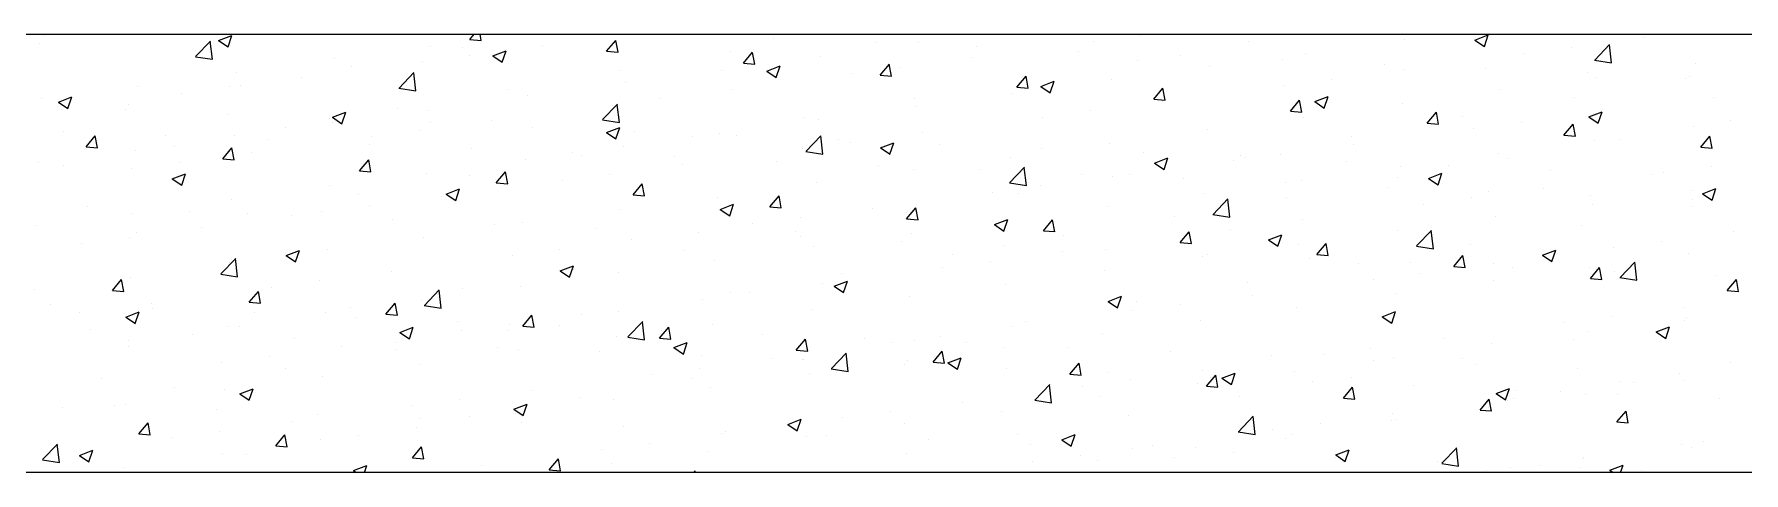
# Model space of a CAD drawing. Header units: millimetres. Extents: x 331487 to 517269, y 198509 to 399936.
# Drawn here: x 444782 to 445679, y 322089 to 322319 of the extents above; entities that cross this region are included whole.
import ezdxf

# ---------------------------------------------------------------- set-up
doc = ezdxf.new("R2010")
doc.units = ezdxf.units.MM
doc.header["$MEASUREMENT"] = 0
doc.layers.add('9th_Column', color=2, linetype='Continuous', lineweight=25)
doc.layers.add('COLUMN', color=6, linetype='Continuous')

msp = doc.modelspace()

# ---------------------------------------------------------------- linework, layer by layer
at = {"layer": '9th_Column'}
for p, q in [((443134.35, 322318.51), (447634.45, 322318.51)), ((447934.46, 322088.72), (442904.35, 322088.51))]:
    msp.add_line(p, q, dxfattribs=at)
at = {"layer": 'COLUMN', "color": 2, "linetype": 'Continuous'}
for p, q in [((444787.11, 322317.86), (444787.11, 322317.86)), ((444878.96, 322315.19), (444885.96, 322317.88)), ((444878.96, 322315.19), (444883.93, 322311.84)), ((444883.93, 322311.83), (444885.96, 322317.88)), ((445010.7, 322315.8), (445012.97, 322318.51)), ((445010.7, 322315.8), (445016.68, 322315.28)), ((445016.67, 322315.27), (445016.07, 322318.51)), ((445082.42, 322309.53), (445087.24, 322315.27)), ((445088.4, 322309), (445087.24, 322315.27)), ((445169.88, 322316.4), (445169.88, 322316.4)), ((445362.6, 322317.82), (445362.6, 322317.82)), ((445501.09, 322315.66), (445501.09, 322315.66)), ((445537.83, 322315.41), (445544.83, 322318.1)), ((445537.83, 322315.41), (445542.81, 322312.05)), ((445542.8, 322312.05), (445544.83, 322318.09)), ((445626.29, 322316.56), (445626.29, 322316.56)), ((444784.9, 322313.72), (444784.9, 322313.72)), ((444866.77, 322306.7), (444875.67, 322305.33)), ((444866.86, 322306.8), (444874.65, 322314.92)), ((444875.67, 322305.33), (444874.56, 322314.82)), ((444990.2, 322311.92), (444990.2, 322311.92)), ((445006.88, 322311.63), (445006.88, 322311.63)), ((445010.72, 322307.47), (445010.72, 322307.47)), ((445022.67, 322307.18), (445029.67, 322309.87)), ((445022.67, 322307.18), (445027.65, 322303.83)), ((445027.64, 322303.83), (445029.67, 322309.87)), ((445048.59, 322312.46), (445048.59, 322312.46)), ((445082.42, 322309.53), (445088.4, 322309.01)), ((445147.48, 322309.69), (445147.48, 322309.69)), ((445154.15, 322303.25), (445158.97, 322309)), ((445160.12, 322302.72), (445158.97, 322308.99)), ((445194.72, 322307.06), (445194.72, 322307.06)), ((445223.27, 322314.14), (445223.27, 322314.14)), ((445246.06, 322314.11), (445246.06, 322314.11)), ((445276.65, 322311.89), (445276.65, 322311.89)), ((445330.03, 322309.63), (445330.03, 322309.63)), ((445337.57, 322314.53), (445337.57, 322314.53)), ((445383.41, 322307.38), (445383.41, 322307.38)), ((445418.95, 322314.74), (445418.95, 322314.74)), ((445449.15, 322308.16), (445449.15, 322308.16)), ((445563.38, 322308.28), (445563.38, 322308.28)), ((445588.42, 322311.57), (445588.42, 322311.57)), ((445600.68, 322304.9), (445608.46, 322313.02)), ((445609.48, 322303.43), (445608.37, 322312.92)), ((444888.35, 322298.47), (444888.35, 322298.47)), ((444939.69, 322305.51), (444939.69, 322305.51)), ((444948.57, 322301.62), (444948.57, 322301.62)), ((444973.59, 322290.25), (444981.38, 322298.37)), ((444982.39, 322288.78), (444981.29, 322298.27)), ((444985.69, 322304.18), (444985.69, 322304.18)), ((445089.16, 322299.68), (445089.16, 322299.68)), ((445142.78, 322299.57), (445142.78, 322299.57)), ((445154.15, 322303.25), (445160.13, 322302.73)), ((445166.38, 322299.17), (445173.39, 322301.86)), ((445166.38, 322299.17), (445171.36, 322295.82)), ((445171.35, 322295.82), (445173.38, 322301.86)), ((445211.5, 322297.93), (445211.5, 322297.93)), ((445225.88, 322296.98), (445230.7, 322302.72)), ((445231.85, 322296.45), (445230.69, 322302.72)), ((445236.54, 322301.23), (445236.54, 322301.23)), ((445274.41, 322306.21), (445274.41, 322306.21)), ((445360.63, 322304.73), (445360.63, 322304.73)), ((445398.64, 322301.76), (445398.64, 322301.76)), ((445436.8, 322305.12), (445436.8, 322305.12)), ((445490.18, 322302.87), (445490.18, 322302.87)), ((445500.23, 322299.96), (445500.23, 322299.96)), ((445543.56, 322300.61), (445543.56, 322300.61)), ((445596.94, 322298.36), (445596.94, 322298.36)), ((445600.59, 322304.81), (445609.48, 322303.43)), ((445653.66, 322303.31), (445653.66, 322303.31)), ((444836.41, 322290.97), (444836.41, 322290.97)), ((444884.66, 322290.88), (444884.66, 322290.88)), ((444890.25, 322291.61), (444890.25, 322291.61)), ((444922.53, 322295.86), (444922.53, 322295.86)), ((444973.5, 322290.15), (444982.39, 322288.77)), ((445030.85, 322289.67), (445030.85, 322289.67)), ((445092.27, 322293.16), (445092.27, 322293.16)), ((445148.35, 322289.61), (445148.35, 322289.61)), ((445225.88, 322296.98), (445231.85, 322296.46)), ((445297.6, 322290.7), (445302.42, 322296.45)), ((445297.6, 322290.7), (445303.58, 322290.18)), ((445302.31, 322294.72), (445302.31, 322294.72)), ((445303.58, 322290.17), (445302.42, 322296.44)), ((445310.1, 322291.16), (445317.1, 322293.85)), ((445310.1, 322291.16), (445315.07, 322287.81)), ((445315.07, 322287.81), (445317.09, 322293.85)), ((445347.29, 322294.72), (445347.29, 322294.72)), ((445369.33, 322284.43), (445374.15, 322290.17)), ((445375.3, 322283.9), (445374.15, 322290.17)), ((445437.32, 322291.68), (445437.32, 322291.68)), ((445462.36, 322294.98), (445462.36, 322294.98)), ((445551.21, 322289.41), (445551.21, 322289.41)), ((445601.72, 322295.81), (445601.72, 322295.81)), ((445648.09, 322295.11), (445648.09, 322295.11)), ((445650.32, 322296.1), (445650.32, 322296.1)), ((444785.9, 322284.57), (444785.9, 322284.57)), ((444794.94, 322282.94), (444801.94, 322285.63)), ((444794.94, 322282.94), (444799.91, 322279.58)), ((444799.91, 322279.58), (444801.93, 322285.62)), ((444831.93, 322281.6), (444831.93, 322281.6)), ((444859.62, 322287.58), (444859.62, 322287.58)), ((444972.53, 322279.66), (444972.53, 322279.66)), ((445040.92, 322286.12), (445040.92, 322286.12)), ((445080.31, 322273.7), (445088.1, 322281.81)), ((445085.44, 322281.33), (445085.44, 322281.33)), ((445089.12, 322272.22), (445088.01, 322281.72)), ((445110.48, 322284.63), (445110.48, 322284.63)), ((445243.99, 322284.71), (445243.99, 322284.71)), ((445244.84, 322280.82), (445244.84, 322280.82)), ((445295.35, 322287.22), (445295.35, 322287.22)), ((445369.33, 322284.43), (445375.31, 322283.91)), ((445374.17, 322283.37), (445374.17, 322283.37)), ((445441.05, 322278.15), (445445.88, 322283.9)), ((445447.03, 322277.62), (445445.87, 322283.89)), ((445453.81, 322283.16), (445460.81, 322285.84)), ((445453.81, 322283.16), (445458.78, 322279.8)), ((445458.78, 322279.8), (445460.81, 322285.84)), ((445499.87, 322282.37), (445499.87, 322282.37)), ((445589.78, 322285.1), (445589.78, 322285.1)), ((445663.14, 322285.43), (445663.14, 322285.43)), ((444796.47, 322279.27), (444796.47, 322279.27)), ((444830.12, 322278.83), (444830.12, 322278.83)), ((444883.5, 322276.58), (444883.5, 322276.58)), ((444936.88, 322274.32), (444936.88, 322274.32)), ((444938.47, 322272.22), (444938.47, 322272.22)), ((444938.65, 322274.93), (444945.65, 322277.62)), ((444938.65, 322274.93), (444943.62, 322271.57)), ((444943.62, 322271.57), (444945.65, 322277.61)), ((444988.98, 322278.63), (444988.98, 322278.63)), ((444990.26, 322272.07), (444990.26, 322272.07)), ((445022.29, 322273.02), (445022.29, 322273.02)), ((445080.22, 322273.6), (445089.12, 322272.22)), ((445185.67, 322274.7), (445185.67, 322274.7)), ((445193.5, 322273.77), (445193.5, 322273.77)), ((445311.26, 322275.08), (445311.26, 322275.08)), ((445336.29, 322278.38), (445336.29, 322278.38)), ((445441.05, 322278.15), (445447.03, 322277.63)), ((445447.93, 322274.87), (445447.93, 322274.87)), ((445512.78, 322271.88), (445517.6, 322277.62)), ((445512.78, 322271.88), (445518.76, 322271.36)), ((445518.75, 322271.35), (445517.6, 322277.62)), ((445531.46, 322275.09), (445531.46, 322275.09)), ((445562.11, 322272.13), (445562.11, 322272.13)), ((445584.51, 322265.6), (445589.33, 322271.35)), ((445590.48, 322265.07), (445589.32, 322271.34)), ((445597.52, 322275.15), (445604.53, 322277.83)), ((445597.52, 322275.15), (445602.5, 322271.79)), ((445599.98, 322277.12), (445599.98, 322277.12)), ((445602.49, 322271.79), (445604.52, 322277.83)), ((445672.06, 322273.16), (445672.06, 322273.16)), ((444797.82, 322267.66), (444797.82, 322267.66)), ((444809.4, 322259.41), (444814.22, 322265.16)), ((444815.37, 322258.88), (444814.21, 322265.15)), ((444851.2, 322265.4), (444851.2, 322265.4)), ((444887.13, 322265.18), (444887.13, 322265.18)), ((444904.58, 322263.14), (444904.58, 322263.14)), ((444914.21, 322269.65), (444914.21, 322269.65)), ((444959.38, 322264.74), (444959.38, 322264.74)), ((444984.41, 322268.03), (444984.41, 322268.03)), ((445043.65, 322269.81), (445043.65, 322269.81)), ((445082.36, 322266.92), (445089.36, 322269.61)), ((445082.36, 322266.92), (445087.34, 322263.56)), ((445087.33, 322263.56), (445089.36, 322269.61)), ((445097.03, 322267.56), (445097.03, 322267.56)), ((445127.36, 322264.69), (445127.36, 322264.69)), ((445141.56, 322266.28), (445141.56, 322266.28)), ((445150.41, 322265.3), (445150.41, 322265.3)), ((445187.04, 322257.14), (445194.83, 322265.26)), ((445195.84, 322255.67), (445194.73, 322265.17)), ((445203.79, 322263.04), (445203.79, 322263.04)), ((445210.23, 322261.78), (445210.23, 322261.78)), ((445226.08, 322258.91), (445233.08, 322261.6)), ((445231.04, 322255.55), (445233.07, 322261.6)), ((445248.1, 322266.77), (445248.1, 322266.77)), ((445346.08, 322261.43), (445346.08, 322261.43)), ((445397.42, 322268.47), (445397.42, 322268.47)), ((445473.14, 322265.08), (445473.14, 322265.08)), ((445537.08, 322268.84), (445537.08, 322268.84)), ((445584.51, 322265.6), (445590.48, 322265.08)), ((445600.51, 322262.52), (445600.51, 322262.52)), ((445613.74, 322263.15), (445613.74, 322263.15)), ((445652.45, 322270.02), (445652.45, 322270.02)), ((445656.23, 322259.33), (445661.05, 322265.07)), ((445662.21, 322258.8), (445661.05, 322265.07)), ((444809.4, 322259.41), (444815.37, 322258.89)), ((444835.19, 322257.69), (444835.19, 322257.69)), ((444855.89, 322259.64), (444855.89, 322259.64)), ((444881.12, 322253.14), (444885.94, 322258.88)), ((444881.12, 322253.14), (444887.1, 322252.61)), ((444887.09, 322252.61), (444885.94, 322258.87)), ((444896.22, 322256.42), (444896.22, 322256.42)), ((444952.85, 322246.86), (444957.67, 322252.61)), ((444958.82, 322246.33), (444957.66, 322252.6)), ((444957.97, 322260.89), (444957.97, 322260.89)), ((445011.35, 322258.63), (445011.35, 322258.63)), ((445039.71, 322252.83), (445039.71, 322252.83)), ((445064.73, 322256.38), (445064.73, 322256.38)), ((445069.04, 322254.67), (445069.04, 322254.67)), ((445091.05, 322259.88), (445091.05, 322259.88)), ((445118.11, 322254.12), (445118.11, 322254.12)), ((445185.2, 322258.49), (445185.2, 322258.49)), ((445186.95, 322257.05), (445195.84, 322255.67)), ((445226.08, 322258.91), (445231.05, 322255.56)), ((445257.18, 322260.79), (445257.18, 322260.79)), ((445294.14, 322253.93), (445294.14, 322253.93)), ((445310.56, 322258.53), (445310.56, 322258.53)), ((445363.94, 322256.28), (445363.94, 322256.28)), ((445369.79, 322250.9), (445376.79, 322253.59)), ((445374.76, 322247.55), (445376.79, 322253.59)), ((445414.82, 322255.07), (445414.82, 322255.07)), ((445417.32, 322254.02), (445417.32, 322254.02)), ((445436.05, 322255.54), (445436.05, 322255.54)), ((445473.92, 322260.52), (445473.92, 322260.52)), ((445550, 322256.12), (445550, 322256.12)), ((445555.42, 322253.14), (445555.42, 322253.14)), ((445656.23, 322259.33), (445662.21, 322258.8)), ((444784.68, 322251.28), (444784.68, 322251.28)), ((444797.57, 322249.63), (444797.57, 322249.63)), ((444833.32, 322248.14), (444833.32, 322248.14)), ((444854.63, 322242.68), (444861.63, 322245.36)), ((444858.35, 322251.44), (444858.35, 322251.44)), ((444859.6, 322239.32), (444861.62, 322245.36)), ((444952.85, 322246.86), (444958.82, 322246.34)), ((444987.77, 322245.34), (444987.77, 322245.34)), ((445010.72, 322244.66), (445010.72, 322244.66)), ((445024.57, 322240.59), (445029.39, 322246.33)), ((445030.55, 322240.05), (445029.39, 322246.32)), ((445084.17, 322245.19), (445084.17, 322245.19)), ((445122.04, 322250.17), (445122.04, 322250.17)), ((445171.5, 322251.87), (445171.5, 322251.87)), ((445224.88, 322249.61), (445224.88, 322249.61)), ((445243.63, 322247.53), (445243.63, 322247.53)), ((445278.26, 322247.36), (445278.26, 322247.36)), ((445293.76, 322240.59), (445301.55, 322248.71)), ((445302.56, 322239.12), (445301.46, 322248.62)), ((445331.64, 322245.1), (445331.64, 322245.1)), ((445347.86, 322243.93), (445347.86, 322243.93)), ((445356.5, 322245.06), (445356.5, 322245.06)), ((445369.79, 322250.9), (445374.76, 322247.55)), ((445411.01, 322252.24), (445411.01, 322252.24)), ((445470.7, 322251.77), (445470.7, 322251.77)), ((445498.65, 322249.08), (445498.65, 322249.08)), ((445513.5, 322242.89), (445520.5, 322245.58)), ((445518.47, 322239.54), (445520.5, 322245.58)), ((445524.09, 322249.51), (445524.09, 322249.51)), ((445577.47, 322247.26), (445577.47, 322247.26)), ((445630.85, 322245), (445630.85, 322245)), ((445636.83, 322245.99), (445636.83, 322245.99)), ((445661.87, 322249.29), (445661.87, 322249.29)), ((444854.63, 322242.68), (444859.6, 322239.32)), ((444937.26, 322238.93), (444937.26, 322238.93)), ((444952.4, 322234.65), (444952.4, 322234.65)), ((444998.34, 322234.67), (445005.34, 322237.35)), ((444998.34, 322234.67), (445003.31, 322231.31)), ((445003.31, 322231.31), (445005.34, 322237.35)), ((445024.57, 322240.59), (445030.55, 322240.06)), ((445059.13, 322241.89), (445059.13, 322241.89)), ((445096.3, 322234.31), (445101.12, 322240.06)), ((445102.27, 322233.78), (445101.12, 322240.05)), ((445192.28, 322240.49), (445192.28, 322240.49)), ((445284.95, 322235.64), (445284.95, 322235.64)), ((445293.67, 322240.5), (445302.56, 322239.12)), ((445298.18, 322235.05), (445298.18, 322235.05)), ((445309.99, 322238.94), (445309.99, 322238.94)), ((445385.02, 322242.85), (445385.02, 322242.85)), ((445396.2, 322235.18), (445396.2, 322235.18)), ((445438.41, 322240.59), (445438.41, 322240.59)), ((445446.71, 322241.58), (445446.71, 322241.58)), ((445491.79, 322238.33), (445491.79, 322238.33)), ((445497.1, 322243.12), (445497.1, 322243.12)), ((445513.5, 322242.89), (445518.48, 322239.54)), ((445545.17, 322236.08), (445545.17, 322236.08)), ((445573.68, 322237.68), (445573.68, 322237.68)), ((445651.23, 322236.73), (445651.23, 322236.73)), ((445657.21, 322234.88), (445664.22, 322237.57)), ((445657.21, 322234.88), (445662.19, 322231.53)), ((445662.18, 322231.53), (445664.21, 322237.57)), ((444810.22, 322228), (444810.22, 322228)), ((444863.6, 322225.75), (444863.6, 322225.75)), ((444885.91, 322231.89), (444885.91, 322231.89)), ((444958.11, 322228.59), (444958.11, 322228.59)), ((444995.98, 322233.58), (444995.98, 322233.58)), ((445089.83, 322226.59), (445089.83, 322226.59)), ((445096.3, 322234.31), (445102.28, 322233.79)), ((445140.34, 322232.99), (445140.34, 322232.99)), ((445142.05, 322226.66), (445149.05, 322229.35)), ((445142.05, 322226.66), (445147.03, 322223.3)), ((445147.02, 322223.3), (445149.05, 322229.34)), ((445168.03, 322228.03), (445172.85, 322233.78)), ((445168.03, 322228.03), (445174, 322227.51)), ((445174, 322227.5), (445172.84, 322233.77)), ((445221.8, 322227.33), (445221.8, 322227.33)), ((445239.75, 322221.76), (445244.57, 322227.5)), ((445245.73, 322221.23), (445244.57, 322227.5)), ((445344.86, 322228.14), (445344.86, 322228.14)), ((445400.49, 322224.04), (445408.27, 322232.16)), ((445409.29, 322222.57), (445408.18, 322232.06)), ((445438.78, 322233.11), (445438.78, 322233.11)), ((445510.77, 322229.4), (445510.77, 322229.4)), ((445535.8, 322232.69), (445535.8, 322232.69)), ((445598.55, 322233.82), (445598.55, 322233.82)), ((445599.29, 322229.23), (445599.29, 322229.23)), ((445651.93, 322228.15), (445651.93, 322228.15)), ((445651.94, 322231.57), (445651.94, 322231.57)), ((444783.46, 322217.99), (444783.46, 322217.99)), ((444833.97, 322224.4), (444833.97, 322224.4)), ((444869.92, 322216.98), (444869.92, 322216.98)), ((444894.08, 322224.64), (444894.08, 322224.64)), ((444916.99, 322223.49), (444916.99, 322223.49)), ((444933.07, 322225.3), (444933.07, 322225.3)), ((444970.37, 322221.24), (444970.37, 322221.24)), ((445023.75, 322218.98), (445023.75, 322218.98)), ((445038.49, 322219.54), (445038.49, 322219.54)), ((445077.13, 322216.72), (445077.13, 322216.72)), ((445158.89, 322219.05), (445158.89, 322219.05)), ((445183.92, 322222.34), (445183.92, 322222.34)), ((445239.75, 322221.76), (445245.73, 322221.24)), ((445239.86, 322225.04), (445239.86, 322225.04)), ((445285.77, 322218.65), (445292.77, 322221.34)), ((445285.77, 322218.65), (445290.74, 322215.29)), ((445290.74, 322215.29), (445292.76, 322221.34)), ((445292.92, 322220.64), (445292.92, 322220.64)), ((445311.48, 322215.48), (445316.3, 322221.23)), ((445317.45, 322214.95), (445316.29, 322221.22)), ((445380.46, 322223.1), (445380.46, 322223.1)), ((445400.39, 322223.95), (445409.29, 322222.57)), ((445447.61, 322221.08), (445447.61, 322221.08)), ((445548.78, 322222.83), (445548.78, 322222.83)), ((445593.61, 322218.14), (445593.61, 322218.14)), ((444807.01, 322208.7), (444807.01, 322208.7)), ((444832.04, 322211.99), (444832.04, 322211.99)), ((444835.76, 322214.63), (444835.76, 322214.63)), ((444986.55, 322212.05), (444986.55, 322212.05)), ((445095.73, 322210.73), (445095.73, 322210.73)), ((445130.52, 322214.47), (445130.52, 322214.47)), ((445181.55, 322215.03), (445181.55, 322215.03)), ((445183.9, 322212.21), (445183.9, 322212.21)), ((445237.28, 322209.96), (445237.28, 322209.96)), ((445242.41, 322214.24), (445242.41, 322214.24)), ((445290.66, 322207.7), (445290.66, 322207.7)), ((445311.48, 322215.48), (445317.45, 322214.96)), ((445322.14, 322213.09), (445322.14, 322213.09)), ((445383.2, 322209.21), (445388.02, 322214.95)), ((445383.2, 322209.21), (445389.18, 322208.69)), ((445384.71, 322212.8), (445384.71, 322212.8)), ((445389.18, 322208.68), (445388.02, 322214.95)), ((445409.74, 322216.09), (445409.74, 322216.09)), ((445429.48, 322210.64), (445436.48, 322213.33)), ((445429.48, 322210.64), (445434.45, 322207.29)), ((445434.45, 322207.28), (445436.48, 322213.33)), ((445445.5, 322208.29), (445445.5, 322208.29)), ((445454.93, 322202.93), (445459.75, 322208.68)), ((445460.9, 322202.4), (445459.75, 322208.67)), ((445497.44, 322215.79), (445497.44, 322215.79)), ((445507.21, 322207.49), (445515, 322215.61)), ((445516.01, 322206.02), (445514.91, 322215.51)), ((445535.29, 322208.13), (445535.29, 322208.13)), ((445635.56, 322209.85), (445635.56, 322209.85)), ((445673.43, 322214.83), (445673.43, 322214.83)), ((444880.12, 322192.84), (444887.91, 322200.95)), ((444888.92, 322191.36), (444887.82, 322200.86)), ((444914.32, 322202.41), (444921.32, 322205.1)), ((444914.32, 322202.41), (444919.29, 322199.06)), ((444919.29, 322199.06), (444921.31, 322205.1)), ((444936.04, 322205.65), (444936.04, 322205.65)), ((445032.83, 322202.45), (445032.83, 322202.45)), ((445057.86, 322205.75), (445057.86, 322205.75)), ((445123.23, 322205.02), (445123.23, 322205.02)), ((445139.13, 322199.7), (445139.13, 322199.7)), ((445191.07, 322207.2), (445191.07, 322207.2)), ((445263.83, 322203.08), (445263.83, 322203.08)), ((445283.68, 322199.5), (445283.68, 322199.5)), ((445321.55, 322204.48), (445321.55, 322204.48)), ((445344.04, 322205.45), (445344.04, 322205.45)), ((445394.99, 322201.89), (445394.99, 322201.89)), ((445397.43, 322203.19), (445397.43, 322203.19)), ((445450.81, 322200.94), (445450.81, 322200.94)), ((445454.93, 322202.93), (445460.91, 322202.41)), ((445504.19, 322198.68), (445504.19, 322198.68)), ((445507.12, 322207.39), (445516.01, 322206.01)), ((445526.66, 322196.66), (445531.48, 322202.4)), ((445532.63, 322196.13), (445531.47, 322202.4)), ((445573.19, 322202.63), (445580.19, 322205.32)), ((445573.19, 322202.63), (445578.17, 322199.28)), ((445578.16, 322199.28), (445580.19, 322205.32)), ((445610.52, 322206.55), (445610.52, 322206.55)), ((445613.93, 322190.94), (445621.72, 322199.05)), ((445622.74, 322189.46), (445621.63, 322198.96)), ((445650.01, 322203.44), (445650.01, 322203.44)), ((444823.27, 322184.19), (444828.09, 322189.94)), ((444829.24, 322183.66), (444828.09, 322189.93)), ((444832.76, 322191.11), (444832.76, 322191.11)), ((444880.03, 322192.74), (444888.93, 322191.36)), ((444884.7, 322198.6), (444884.7, 322198.6)), ((444969.67, 322194.14), (444969.67, 322194.14)), ((445058.03, 322194.4), (445065.03, 322197.09)), ((445058.03, 322194.4), (445063.01, 322191.05)), ((445063, 322191.05), (445065.03, 322197.09)), ((445064.91, 322195.01), (445064.91, 322195.01)), ((445088.62, 322193.3), (445088.62, 322193.3)), ((445205.51, 322193.07), (445205.51, 322193.07)), ((445258.64, 322196.2), (445258.64, 322196.2)), ((445343.64, 322194.85), (445343.64, 322194.85)), ((445476.97, 322198.12), (445476.97, 322198.12)), ((445484.46, 322189.95), (445484.46, 322189.95)), ((445509.5, 322193.25), (445509.5, 322193.25)), ((445526.66, 322196.66), (445532.63, 322196.14)), ((445547.37, 322198.24), (445547.37, 322198.24)), ((445557.57, 322196.42), (445557.57, 322196.42)), ((445598.08, 322195.94), (445598.08, 322195.94)), ((445598.38, 322190.38), (445603.2, 322196.13)), ((445598.38, 322190.38), (445604.36, 322189.86)), ((445604.36, 322189.85), (445603.2, 322196.12)), ((445610.96, 322194.17), (445610.96, 322194.17)), ((445613.84, 322190.84), (445622.74, 322189.46)), ((445664.34, 322191.91), (445664.34, 322191.91)), ((445670.11, 322184.11), (445674.93, 322189.85)), ((445676.08, 322183.58), (445674.92, 322189.85)), ((444782.25, 322184.7), (444782.25, 322184.7)), ((444823.27, 322184.19), (444829.25, 322183.67)), ((444895, 322177.92), (444899.82, 322183.66)), ((444900.97, 322177.39), (444899.81, 322183.65)), ((444906.77, 322185.85), (444906.77, 322185.85)), ((444931.8, 322189.15), (444931.8, 322189.15)), ((444986.85, 322176.28), (444994.64, 322184.4)), ((444995.65, 322174.81), (444994.54, 322184.31)), ((445006.59, 322185), (445006.59, 322185)), ((445037.27, 322186.26), (445037.27, 322186.26)), ((445147.19, 322183.06), (445147.19, 322183.06)), ((445157.62, 322182.9), (445157.62, 322182.9)), ((445195.49, 322187.89), (445195.49, 322187.89)), ((445201.74, 322186.4), (445208.75, 322189.08)), ((445201.74, 322186.4), (445206.72, 322183.04)), ((445206.71, 322183.04), (445208.74, 322189.08)), ((445241.2, 322180.95), (445241.2, 322180.95)), ((445291.71, 322187.35), (445291.71, 322187.35)), ((445345.46, 322178.39), (445352.46, 322181.08)), ((445350.43, 322175.03), (445352.45, 322181.07)), ((445418.65, 322188.11), (445418.65, 322188.11)), ((445421.31, 322181.64), (445421.31, 322181.64)), ((445496.22, 322182.5), (445496.22, 322182.5)), ((445547.57, 322189.54), (445547.57, 322189.54)), ((445670.11, 322184.11), (445676.08, 322183.59)), ((444790.75, 322176.9), (444790.75, 322176.9)), ((444805.74, 322172.55), (444805.74, 322172.55)), ((444830.3, 322170.16), (444837.3, 322172.85)), ((444835.26, 322166.8), (444837.29, 322172.85)), ((444843.61, 322177.54), (444843.61, 322177.54)), ((444844.13, 322174.65), (444844.13, 322174.65)), ((444895, 322177.92), (444900.97, 322177.39)), ((444897.51, 322172.39), (444897.51, 322172.39)), ((444934.83, 322172.36), (444934.83, 322172.36)), ((444948.27, 322174.99), (444948.27, 322174.99)), ((444966.72, 322171.64), (444971.54, 322177.39)), ((444972.7, 322171.11), (444971.54, 322177.38)), ((444985.34, 322178.76), (444985.34, 322178.76)), ((444986.76, 322176.19), (444995.65, 322174.81)), ((445088.87, 322173.05), (445088.87, 322173.05)), ((445132.58, 322179.61), (445132.58, 322179.61)), ((445189.85, 322173.91), (445189.85, 322173.91)), ((445345.46, 322178.39), (445350.43, 322175.03)), ((445358.4, 322173.36), (445358.4, 322173.36)), ((445360.34, 322178.1), (445360.34, 322178.1)), ((445383.43, 322176.65), (445383.43, 322176.65)), ((445444.28, 322175), (445444.28, 322175)), ((445489.17, 322170.38), (445496.17, 322173.07)), ((445494.14, 322167.02), (445496.17, 322173.06)), ((445647.12, 322175.39), (445647.12, 322175.39)), ((444811.83, 322163.47), (444811.83, 322163.47)), ((444830.3, 322170.16), (444835.27, 322166.81)), ((444883.48, 322165.31), (444883.48, 322165.31)), ((444889.95, 322164.98), (444889.95, 322164.98)), ((444950.9, 322170.14), (444950.9, 322170.14)), ((444966.72, 322171.64), (444972.7, 322171.12)), ((444974.01, 322162.15), (444981.01, 322164.84)), ((444978.98, 322158.8), (444981.01, 322164.84)), ((445004.28, 322167.88), (445004.28, 322167.88)), ((445006.52, 322163.01), (445006.52, 322163.01)), ((445030.55, 322163.04), (445030.55, 322163.04)), ((445031.55, 322166.31), (445031.55, 322166.31)), ((445038.45, 322165.37), (445043.27, 322171.11)), ((445038.45, 322165.37), (445044.43, 322164.84)), ((445044.42, 322164.84), (445043.27, 322171.1)), ((445057.66, 322165.62), (445057.66, 322165.62)), ((445069.43, 322171.29), (445069.43, 322171.29)), ((445093.57, 322159.73), (445101.36, 322167.85)), ((445102.37, 322158.26), (445101.27, 322167.76)), ((445110.17, 322159.09), (445115, 322164.84)), ((445111.04, 322163.37), (445111.04, 322163.37)), ((445116.15, 322158.56), (445114.99, 322164.83)), ((445137.91, 322166.41), (445137.91, 322166.41)), ((445295.25, 322165.04), (445295.25, 322165.04)), ((445302.02, 322168.09), (445302.02, 322168.09)), ((445393.77, 322168.6), (445393.77, 322168.6)), ((445489.17, 322170.38), (445494.14, 322167.02)), ((445584.22, 322167.11), (445584.22, 322167.11)), ((445609.25, 322170.4), (445609.25, 322170.4)), ((445632.88, 322162.37), (445639.88, 322165.06)), ((445637.85, 322159.01), (445639.88, 322165.06)), ((445647.8, 322168.48), (445647.8, 322168.48)), ((445648.8, 322170.15), (445648.8, 322170.15)), ((444831.54, 322157.82), (444831.54, 322157.82)), ((444831.63, 322154.97), (444831.63, 322154.97)), ((444865.22, 322161.21), (444865.22, 322161.21)), ((444918.6, 322158.96), (444918.6, 322158.96)), ((444943.37, 322154.69), (444943.37, 322154.69)), ((444971.98, 322156.7), (444971.98, 322156.7)), ((444974.01, 322162.15), (444978.98, 322158.8)), ((445025.36, 322154.45), (445025.36, 322154.45)), ((445087.4, 322160.01), (445087.4, 322160.01)), ((445093.48, 322159.64), (445102.37, 322158.26)), ((445110.17, 322159.09), (445116.15, 322158.57)), ((445117.72, 322154.14), (445124.72, 322156.83)), ((445117.72, 322154.14), (445122.7, 322150.79)), ((445122.69, 322150.79), (445124.72, 322156.83)), ((445164.42, 322161.11), (445164.42, 322161.11)), ((445181.9, 322152.82), (445186.72, 322158.56)), ((445187.87, 322152.28), (445186.72, 322158.55)), ((445217.81, 322158.86), (445217.81, 322158.86)), ((445232.34, 322156.76), (445232.34, 322156.76)), ((445243.7, 322158.08), (445243.7, 322158.08)), ((445257.37, 322160.06), (445257.37, 322160.06)), ((445271.19, 322156.6), (445271.19, 322156.6)), ((445290.49, 322154.06), (445290.49, 322154.06)), ((445324.57, 322154.35), (445324.57, 322154.35)), ((445342.43, 322161.56), (445342.43, 322161.56)), ((445483.19, 322153.81), (445483.19, 322153.81)), ((445521.06, 322158.79), (445521.06, 322158.79)), ((445546.35, 322156.25), (445546.35, 322156.25)), ((445589.48, 322158.47), (445589.48, 322158.47)), ((445596.86, 322162.65), (445596.86, 322162.65)), ((445632.88, 322162.37), (445637.86, 322159.01)), ((444880.46, 322146.41), (444880.46, 322146.41)), ((444905.49, 322149.71), (444905.49, 322149.71)), ((444972.23, 322153.03), (444972.23, 322153.03)), ((444984.12, 322145.47), (444984.12, 322145.47)), ((445036.06, 322152.97), (445036.06, 322152.97)), ((445078.74, 322152.19), (445078.74, 322152.19)), ((445132.13, 322149.94), (445132.13, 322149.94)), ((445169.18, 322148.45), (445169.18, 322148.45)), ((445181.9, 322152.82), (445187.88, 322152.29)), ((445185.38, 322148.07), (445185.38, 322148.07)), ((445185.51, 322147.68), (445185.51, 322147.68)), ((445200.3, 322143.18), (445208.08, 322151.3)), ((445209.1, 322141.71), (445207.99, 322151.2)), ((445238.89, 322145.43), (445238.89, 322145.43)), ((445239.98, 322147.66), (445239.98, 322147.66)), ((445253.63, 322146.54), (445258.45, 322152.29)), ((445253.63, 322146.54), (445259.6, 322146.02)), ((445259.6, 322146.01), (445258.44, 322152.28)), ((445261.43, 322146.13), (445268.44, 322148.82)), ((445261.43, 322146.13), (445266.41, 322142.78)), ((445266.4, 322142.78), (445268.43, 322148.82)), ((445325.35, 322140.27), (445330.17, 322146.01)), ((445331.33, 322139.73), (445330.17, 322146)), ((445377.95, 322152.09), (445377.95, 322152.09)), ((445431.34, 322149.84), (445431.34, 322149.84)), ((445458.16, 322150.51), (445458.16, 322150.51)), ((445484.72, 322147.58), (445484.72, 322147.58)), ((445495.01, 322149.21), (445495.01, 322149.21)), ((445531.16, 322148.46), (445531.16, 322148.46)), ((445538.1, 322145.33), (445538.1, 322145.33)), ((445671.76, 322146.53), (445671.76, 322146.53)), ((444817.3, 322138.1), (444817.3, 322138.1)), ((444913.91, 322143.02), (444913.91, 322143.02)), ((444933.61, 322139.07), (444933.61, 322139.07)), ((445106.28, 322140.16), (445106.28, 322140.16)), ((445127.06, 322138.06), (445127.06, 322138.06)), ((445131.31, 322143.46), (445131.31, 322143.46)), ((445188.64, 322140.62), (445188.64, 322140.62)), ((445200.2, 322143.09), (445209.1, 322141.71)), ((445292.27, 322143.17), (445292.27, 322143.17)), ((445325.35, 322140.27), (445331.33, 322139.74)), ((445345.66, 322140.91), (445345.66, 322140.91)), ((445357.13, 322137.21), (445357.13, 322137.21)), ((445395, 322142.2), (445395, 322142.2)), ((445397.08, 322133.99), (445401.9, 322139.74)), ((445399.04, 322138.66), (445399.04, 322138.66)), ((445403.05, 322133.46), (445401.9, 322139.73)), ((445405.15, 322138.13), (445412.15, 322140.81)), ((445405.15, 322138.13), (445410.12, 322134.77)), ((445410.12, 322134.77), (445412.14, 322140.81)), ((445443.07, 322141.71), (445443.07, 322141.71)), ((445452.42, 322136.4), (445452.42, 322136.4)), ((445472.84, 322138.45), (445472.84, 322138.45)), ((445591.48, 322143.07), (445591.48, 322143.07)), ((445613.44, 322136.52), (445613.44, 322136.52)), ((445620.82, 322135.95), (445620.82, 322135.95)), ((445644.86, 322140.81), (445644.86, 322140.81)), ((445647.58, 322136.86), (445647.58, 322136.86)), ((444855.6, 322133.01), (444855.6, 322133.01)), ((444882.27, 322132.03), (444882.27, 322132.03)), ((444889.99, 322129.9), (444896.99, 322132.59)), ((444889.99, 322129.9), (444894.96, 322126.54)), ((444894.96, 322126.54), (444896.98, 322132.58)), ((445043.12, 322131.85), (445043.12, 322131.85)), ((445068.74, 322128.05), (445068.74, 322128.05)), ((445136.7, 322133.12), (445136.7, 322133.12)), ((445307.02, 322126.63), (445314.81, 322134.75)), ((445315.82, 322125.16), (445314.72, 322134.65)), ((445332.09, 322133.92), (445332.09, 322133.92)), ((445341.21, 322128.27), (445341.21, 322128.27)), ((445392.56, 322135.31), (445392.56, 322135.31)), ((445397.08, 322133.99), (445403.06, 322133.47)), ((445414.53, 322128.44), (445414.53, 322128.44)), ((445468.8, 322127.71), (445473.63, 322133.46)), ((445468.8, 322127.71), (445474.78, 322127.19)), ((445474.78, 322127.18), (445473.62, 322133.45)), ((445505.8, 322134.15), (445505.8, 322134.15)), ((445540.53, 322121.44), (445545.35, 322127.18)), ((445546.5, 322120.91), (445545.35, 322127.18)), ((445548.86, 322130.12), (445555.86, 322132.8)), ((445548.86, 322130.12), (445553.83, 322126.76)), ((445553.83, 322126.76), (445555.86, 322132.8)), ((445557.91, 322127.67), (445557.91, 322127.67)), ((445559.18, 322131.89), (445559.18, 322131.89)), ((445582.94, 322130.96), (445582.94, 322130.96)), ((445595.64, 322129.36), (445595.64, 322129.36)), ((445612.57, 322129.64), (445612.57, 322129.64)), ((445665.95, 322127.38), (445665.95, 322127.38)), ((444797.28, 322123), (444797.28, 322123)), ((444824.24, 322123.82), (444824.24, 322123.82)), ((444830.33, 322124.53), (444830.33, 322124.53)), ((444877.62, 322121.56), (444877.62, 322121.56)), ((444931, 322119.3), (444931, 322119.3)), ((444980.21, 322123.57), (444980.21, 322123.57)), ((445005.25, 322126.86), (445005.25, 322126.86)), ((445010.42, 322118.03), (445010.42, 322118.03)), ((445033.7, 322121.89), (445040.7, 322124.58)), ((445033.7, 322121.89), (445038.67, 322118.53)), ((445034.84, 322119.68), (445034.84, 322119.68)), ((445038.67, 322118.53), (445040.7, 322124.58)), ((445086.19, 322126.72), (445086.19, 322126.72)), ((445231.06, 322120.62), (445231.06, 322120.62)), ((445268.94, 322125.6), (445268.94, 322125.6)), ((445289.27, 322120.77), (445289.27, 322120.77)), ((445306.93, 322126.53), (445315.82, 322125.15)), ((445356.21, 322118.43), (445356.21, 322118.43)), ((445413.74, 322110.08), (445421.53, 322118.19)), ((445422.55, 322108.6), (445421.44, 322118.1)), ((445494.76, 322119.35), (445494.76, 322119.35)), ((445540.53, 322121.44), (445546.51, 322120.92)), ((445545.13, 322122.96), (445545.13, 322122.96)), ((445555.12, 322126.51), (445555.12, 322126.51)), ((445612.26, 322115.16), (445617.08, 322120.91)), ((445618.23, 322114.63), (445617.07, 322120.9)), ((444837.15, 322108.97), (444841.97, 322114.72)), ((444837.15, 322108.97), (444843.12, 322108.45)), ((444843.12, 322108.44), (444841.96, 322114.71)), ((444879.19, 322110.27), (444879.19, 322110.27)), ((444917.06, 322115.25), (444917.06, 322115.25)), ((444982.9, 322112.18), (444982.9, 322112.18)), ((444984.38, 322117.05), (444984.38, 322117.05)), ((445037.76, 322114.79), (445037.76, 322114.79)), ((445091.15, 322112.54), (445091.15, 322112.54)), ((445142.88, 322109.01), (445142.88, 322109.01)), ((445144.53, 322110.28), (445144.53, 322110.28)), ((445177.41, 322113.88), (445184.41, 322116.57)), ((445177.41, 322113.88), (445182.39, 322110.53)), ((445182.38, 322110.52), (445184.41, 322116.57)), ((445206.03, 322117.32), (445206.03, 322117.32)), ((445238.76, 322114.37), (445238.76, 322114.37)), ((445413.65, 322109.98), (445422.55, 322108.6)), ((445431.85, 322111.07), (445431.85, 322111.07)), ((445456.88, 322114.37), (445456.88, 322114.37)), ((445493.79, 322115.92), (445493.79, 322115.92)), ((445496.81, 322116.5), (445496.81, 322116.5)), ((445612.26, 322115.16), (445618.23, 322114.64)), ((444786.66, 322095.42), (444794.45, 322103.54)), ((444795.46, 322093.95), (444794.35, 322103.45)), ((444805.96, 322097.65), (444812.97, 322100.33)), ((444810.93, 322094.29), (444812.96, 322100.33)), ((444854.15, 322106.97), (444854.15, 322106.97)), ((444908.87, 322102.7), (444913.69, 322108.44)), ((444908.87, 322102.7), (444914.85, 322102.17)), ((444914.85, 322102.17), (444913.69, 322108.43)), ((444932.39, 322105.78), (444932.39, 322105.78)), ((444952.1, 322108.02), (444952.1, 322108.02)), ((444980.6, 322096.42), (444985.42, 322102.17)), ((444986.57, 322095.89), (444985.41, 322102.16)), ((445079.97, 322100.72), (445079.97, 322100.72)), ((445105, 322104.02), (445105, 322104.02)), ((445187.42, 322107.33), (445187.42, 322107.33)), ((445197.91, 322108.03), (445197.91, 322108.03)), ((445251.29, 322105.77), (445251.29, 322105.77)), ((445297.89, 322108.42), (445297.89, 322108.42)), ((445304.68, 322103.52), (445304.68, 322103.52)), ((445321.12, 322105.87), (445328.13, 322108.56)), ((445321.13, 322105.87), (445326.1, 322102.52)), ((445326.09, 322102.52), (445328.12, 322108.56)), ((445358.06, 322101.26), (445358.06, 322101.26)), ((445368.69, 322102.76), (445368.69, 322102.76)), ((445391.34, 322102.02), (445391.34, 322102.02)), ((445438.49, 322106.49), (445438.49, 322106.49)), ((445441.85, 322108.42), (445441.85, 322108.42)), ((445464.84, 322097.86), (445471.84, 322100.55)), ((445469.81, 322094.51), (445471.83, 322100.55)), ((445520.47, 322093.52), (445528.26, 322101.64)), ((445529.27, 322092.05), (445528.16, 322101.55)), ((445646.37, 322103.57), (445646.37, 322103.57)), ((445651.63, 322101.52), (445651.63, 322101.52)), ((445657.67, 322104.82), (445657.67, 322104.82)), ((444786.57, 322095.33), (444795.46, 322093.95)), ((444791, 322098.66), (444791, 322098.66)), ((444805.96, 322097.65), (444810.94, 322094.29)), ((444829.11, 322091.24), (444829.11, 322091.24)), ((444881.05, 322098.74), (444881.05, 322098.74)), ((444893.79, 322098.01), (444893.79, 322098.01)), ((444949.68, 322089.64), (444956.68, 322092.32)), ((444955.42, 322088.59), (444956.67, 322092.32)), ((444980.6, 322096.42), (444986.57, 322095.9)), ((445016.81, 322092.41), (445016.81, 322092.41)), ((445052.32, 322090.15), (445057.14, 322095.89)), ((445058.3, 322089.62), (445057.14, 322095.88)), ((445084.97, 322093.43), (445084.97, 322093.43)), ((445135.48, 322099.83), (445135.48, 322099.83)), ((445239.57, 322098.41), (445239.57, 322098.41)), ((445305.79, 322094.48), (445305.79, 322094.48)), ((445330.82, 322097.77), (445330.82, 322097.77)), ((445340, 322094.98), (445340, 322094.98)), ((445380.17, 322096.47), (445380.17, 322096.47)), ((445411.44, 322099.01), (445411.44, 322099.01)), ((445464.82, 322096.75), (445464.82, 322096.75)), ((445464.84, 322097.86), (445469.81, 322094.51)), ((445518.2, 322094.49), (445518.2, 322094.49)), ((445520.38, 322093.43), (445529.27, 322092.05)), ((445556.64, 322091.52), (445556.64, 322091.52)), ((445571.59, 322092.24), (445571.59, 322092.24)), ((445593.31, 322091.51), (445593.31, 322091.51)), ((445594.43, 322096.07), (445594.43, 322096.07)), ((445594.51, 322096.51), (445594.51, 322096.51)), ((445608.55, 322089.85), (445615.55, 322092.54)), ((445614.23, 322088.62), (445615.55, 322092.54)), ((444949.68, 322089.64), (444951.22, 322088.59)), ((445052.32, 322090.15), (445058.3, 322089.62)), ((445128.02, 322088.6), (445128.87, 322089.62)), ((445129.05, 322088.6), (445128.87, 322089.61)), ((445543.92, 322089.67), (445543.92, 322089.67)), ((445608.55, 322089.85), (445610.38, 322088.62)), ((445624.97, 322089.98), (445624.97, 322089.98))]:
    msp.add_line(p, q, dxfattribs=at)

doc.saveas('drawing.dxf')
